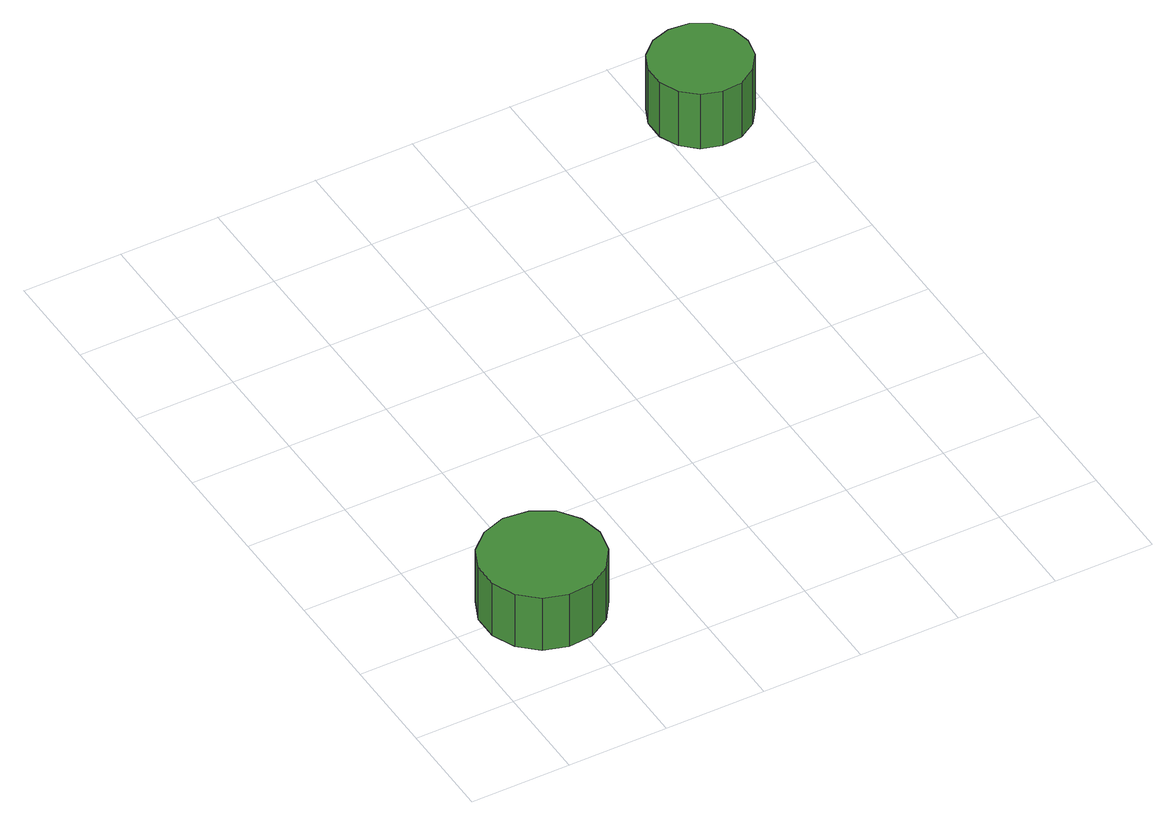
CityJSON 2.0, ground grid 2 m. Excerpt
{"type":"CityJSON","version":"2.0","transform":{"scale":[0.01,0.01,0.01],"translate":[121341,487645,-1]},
"CityObjects":{
"tree1":{"type":"SolitaryVegetationObject","attributes":{"function":"something"},"geometry":[{"type":"MultiSurface","lod":"1","boundaries":[[[0,1,2,3,4,5,6,7,8,9,10,11,12,13,14]],[[15,16,17,18,19,20,21,22,23,24,25,26,27,28,29]],[[0,29,28,1]],[[1,28,27,2]],[[2,27,26,3]],[[3,26,25,4]],[[4,25,24,5]],[[5,24,23,6]],[[6,23,22,7]],[[7,22,21,8]],[[8,21,20,9]],[[9,20,19,10]],[[10,19,18,11]],[[11,18,17,12]],[[12,17,16,13]],[[13,16,15,14]],[[14,15,29,0]]]}]},
"tree2":{"type":"SolitaryVegetationObject","attributes":{"function":"something"},"geometry":[{"type":"MultiSurface","lod":"1","boundaries":[[[30,31,32,33,34,35,36,37,38,39,40,41,42,43,44]],[[45,46,47,48,49,50,51,52,53,54,55,56,57,58,59]],[[30,59,58,31]],[[31,58,57,32]],[[32,57,56,33]],[[33,56,55,34]],[[34,55,54,35]],[[35,54,53,36]],[[36,53,52,37]],[[37,52,51,38]],[[38,51,50,39]],[[39,50,49,40]],[[40,49,48,41]],[[41,48,47,42]],[[42,47,46,43]],[[43,46,45,44]],[[44,45,59,30]]]}]}
},
"vertices":[
[293,198,197],[283,246,197],[254,287,197],[211,311,197],[161,317,197],[114,301,197],[77,268,197],[57,223,197],[57,173,197],[77,128,197],[114,94,197],[161,79,197],[211,84,197],[254,109,197],[283,149,197],[283,149,74],[254,109,74],[211,84,74],[161,79,74],[114,94,74],[77,128,74],[57,173,74],[57,223,74],[77,268,74],[114,301,74],[161,317,74],[211,311,74],[254,287,74],[283,246,74],[293,198,74],
[1184,1215,203],[1176,1255,203],[1152,1288,203],[1117,1308,203],[1076,1312,203],[1037,1300,203],[1007,1273,203],[991,1236,203],[991,1195,203],[1007,1158,203],[1037,1131,203],[1076,1118,203],[1117,1122,203],[1152,1143,203],[1176,1175,203],[1176,1175,75],[1152,1143,75],[1117,1122,75],[1076,1118,75],[1037,1131,75],[1007,1158,75],[991,1195,75],[991,1236,75],[1007,1273,75],[1037,1300,75],[1076,1312,75],[1117,1308,75],[1152,1288,75],[1176,1255,75],[1184,1215,75]
]}
